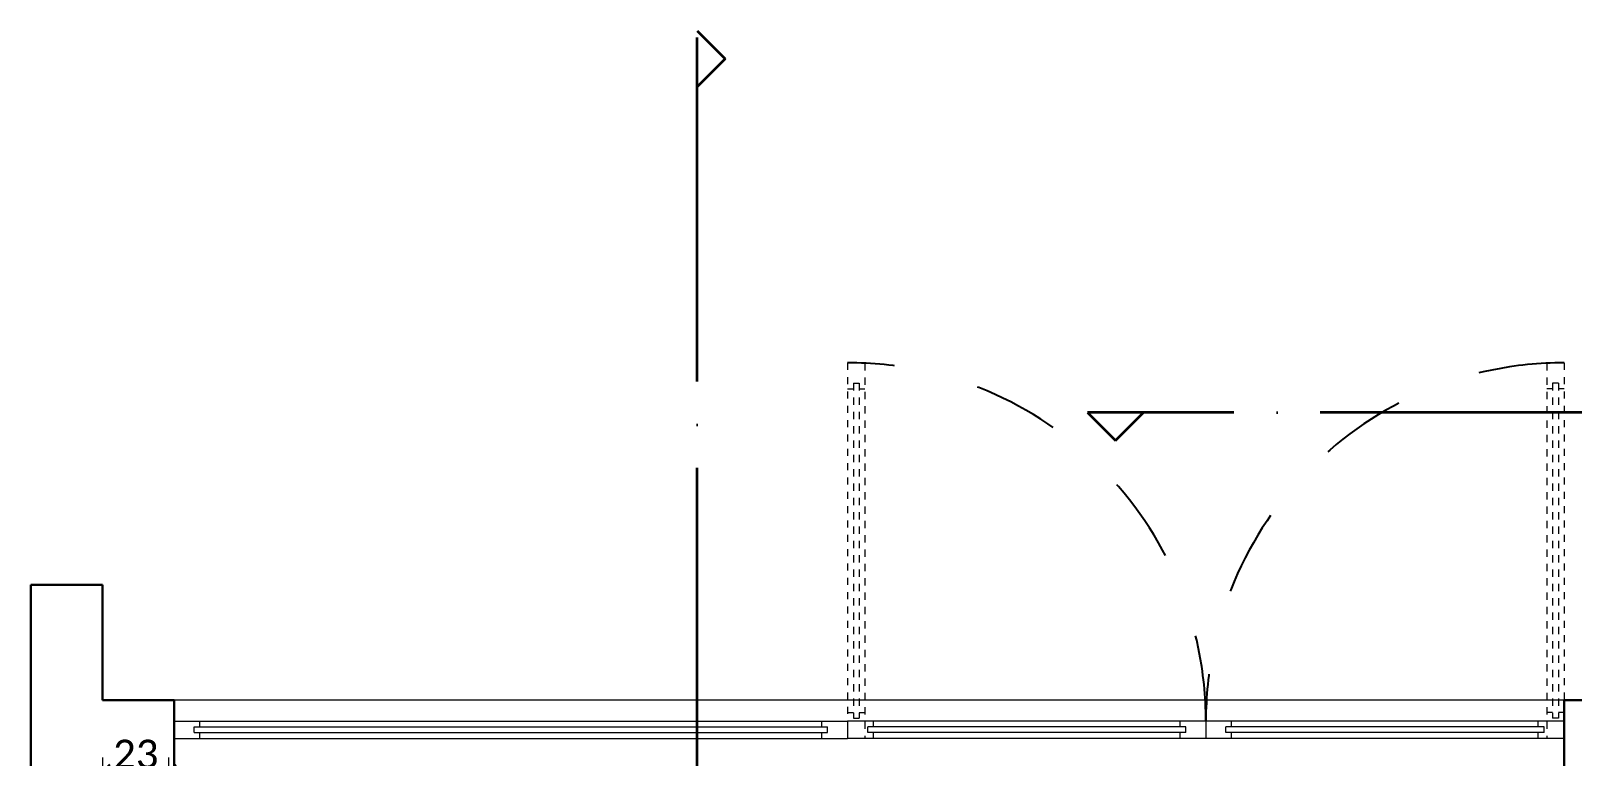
# Model space of a CAD drawing. Header units: centimetres. Extents: x -26724 to 60145, y -23645 to 6771.
# Drawn here: x -7295 to -6757, y 2279 to 2532 of the extents above; entities that cross this region are included whole.
import ezdxf

# ---------------------------------------------------------------- set-up
doc = ezdxf.new("R2010")
doc.units = ezdxf.units.CM
doc.linetypes.add('ACAD_ISO04W100', pattern=[30, 24, -3, 0, -3])
doc.linetypes.add('DALEKOVOD_VN', pattern=[5, 2.5, -2.5])
doc.layers.add('4.KOTE', color=88, linetype='Continuous', lineweight=15)
doc.layers.add('IZGLED 2', color=253, linetype='Continuous', lineweight=9, true_color=0x828282)
doc.styles.get("Standard").update_dxf_attribs({"font": 'calibri.ttf'})
doc.dimstyles.new('ja 1 50', dxfattribs={"dimtxt": 10, "dimasz": 5, "dimexe": 5, "dimexo": 5, "dimgap": 1, "dimtad": 1, "dimdec": 0, "dimtxsty": 'Standard', "dimblk": 'ARCHTICK', "dimcen": 2.5, "dimclrd": 256, "dimclrt": 7, "dimadec": 0, "dimazin": 0, "dimtfac": 1, "dimtdec": 0, "dimtix": 1, "dimtmove": 1, "dimatfit": 3, "dimldrblk": 'ARCHTICK', "dimfxl": 10, "dimfxlon": 1, "dimlwd": 0, "dimlwe": 9, "dimarcsym": 0})

# ---------------------------------------------------------------- blocks, each defined once
blk = doc.blocks.new('_ArchTick')
at = {"color": 0, "linetype": 'ByBlock', "const_width": 0.15}
blk.add_lwpolyline([(-0.5, -0.5), (0.5, 0.5)], dxfattribs=at)
blk = doc.blocks.new('*D2051')
at = {"layer": '4.KOTE', "color": 0, "lineweight": 9, "transparency": 16777216}
for p, q in [((-7270.01, 2267.66), (-7270.01, 2278.78)), ((-7246.93, 2265.71), (-7246.93, 2278.78))]:
    blk.add_line(p, q, dxfattribs=at)
at = {"layer": '4.KOTE', "lineweight": 0, "transparency": 16777216}
blk.add_line((-7270.01, 2273.78), (-7246.93, 2273.78), dxfattribs=at)
at = {"layer": 'Defpoints', "color": 0, "transparency": 16777216}
for p in [(-7246.93, 2273.78), (-7270.01, 2263.89, 13.5), (-7246.93, 2260.71)]:
    blk.add_point(p, dxfattribs=at)
at = {"layer": '4.KOTE', "lineweight": 0, "transparency": 16777216, "xscale": 5, "yscale": 5, "zscale": 5, "rotation": 180}
blk.add_blockref('_ArchTick', (-7270.01, 2273.78), dxfattribs=at)
at = {"layer": '4.KOTE', "lineweight": 0, "transparency": 16777216, "xscale": 5, "yscale": 5, "zscale": 5}
blk.add_blockref('_ArchTick', (-7246.93, 2273.78), dxfattribs=at)
at = {"layer": '4.KOTE', "color": 7, "transparency": 16777216, "insert": (-7258.47, 2279.9), "char_height": 10, "attachment_point": 5}
blk.add_mtext('23', dxfattribs=at)

msp = doc.modelspace()

# ---------------------------------------------------------------- linework, layer by layer
at = {"layer": 'IZGLED 2', "color": 5, "linetype": 'ACAD_ISO04W100', "lineweight": 35, "ltscale": 5}
for p, q in [((-7062.64, 458.59), (-7062.64, 2532.2)), ((-5074.17, 2399.11), (-6926.45, 2399.11))]:
    msp.add_line(p, q, dxfattribs=at)
at = {"layer": 'IZGLED 2', "color": 5, "lineweight": 35}
for p, q in [((-7062.64, 2532.2), (-7052.87, 2522.43)), ((-7052.87, 2522.43), (-7062.64, 2512.66)), ((-6926.45, 2399.11), (-6916.68, 2389.35)), ((-6916.68, 2389.35), (-6906.92, 2399.11))]:
    msp.add_line(p, q, dxfattribs=at)
at = {"layer": 'IZGLED 2', "linetype": 'DALEKOVOD_VN'}
for p, q in [((-7010.1, 2416.42, 13.5), (-7010.1, 2285.42, 13.5)), ((-7004.1, 2416.27, 13.5), (-7004.1, 2285.42, 13.5)), ((-6766.1, 2416.27, 13.5), (-6766.1, 2285.42, 13.5)), ((-6760.1, 2416.42, 13.5), (-6760.1, 2285.42, 13.5)), ((-7010.1, 2407.27, 13.5), (-7008.1, 2407.27, 13.5)), ((-7008.1, 2409.27, 13.5), (-7008.1, 2292.42, 13.5)), ((-7008.1, 2409.27, 13.5), (-7006.1, 2409.27, 13.5)), ((-7006.1, 2409.27, 13.5), (-7006.1, 2292.42, 13.5)), ((-7006.1, 2407.27, 13.5), (-7004.1, 2407.27, 13.5)), ((-6764.1, 2407.27, 13.5), (-6766.1, 2407.27, 13.5)), ((-6764.1, 2409.27, 13.5), (-6764.1, 2292.42, 13.5)), ((-6762.1, 2409.27, 13.5), (-6764.1, 2409.27, 13.5)), ((-6762.1, 2409.27, 13.5), (-6762.1, 2292.42, 13.5)), ((-6760.1, 2407.27, 13.5), (-6762.1, 2407.27, 13.5))]:
    msp.add_line(p, q, dxfattribs=at)
at = {"layer": 'IZGLED 2', "lineweight": 30}
for p, q in [((-7270.1, 2338.99, 13.5), (-7295.1, 2338.99, 13.5)), ((-7295.1, 2338.99, 13.5), (-7295.1, 2213.89, 13.5)), ((-7270.1, 2298.78, 13.5), (-7270.1, 2338.99, 13.5)), ((-7245.1, 2298.78, 13.5), (-7270.1, 2298.78, 13.5)), ((-7245.1, 2298.78, 13.5), (-7245.1, 2263.89, 13.5)), ((-6760.1, 2263.89, 13.5), (-6760.1, 2298.78, 13.5)), ((-6760.1, 2298.78, 13.5), (-6760.1, 2263.89, 13.5)), ((-6734.82, 2298.78, 13.5), (-6760.1, 2298.78, 13.5))]:
    msp.add_line(p, q, dxfattribs=at)
at = {"layer": 'IZGLED 2', "ltscale": 12}
msp.add_line((-6760.1, 2298.78, 27), (-7245.1, 2298.78, 27), dxfattribs=at)
at = {"layer": 'IZGLED 2'}
for p, q in [((-7245.1, 2291.42, 13.5), (-7010.1, 2291.42, 13.5)), ((-7236.1, 2289.42, 13.5), (-7236.1, 2291.42, 13.5)), ((-7019.1, 2289.42, 13.5), (-7019.1, 2291.42, 13.5)), ((-7010.1, 2294.42, 13.5), (-7008.1, 2294.42, 13.5)), ((-7010.1, 2291.42, 13.5), (-7010.1, 2285.42, 13.5)), ((-6760.1, 2291.42, 13.5), (-7010.1, 2291.42, 13.5)), ((-7008.1, 2292.42, 13.5), (-7006.1, 2292.42, 13.5)), ((-7008.1, 2292.42, 13.5), (-7006.1, 2292.42, 13.5)), ((-7006.1, 2294.42, 13.5), (-7004.1, 2294.42, 13.5)), ((-7001.1, 2289.42, 13.5), (-7001.1, 2291.42, 13.5)), ((-6894.1, 2289.42, 13.5), (-6894.1, 2291.42, 13.5)), ((-6885.1, 2291.42, 13.5), (-6885.1, 2285.42, 13.5)), ((-6885.1, 2291.42, 13.5), (-6885.1, 2285.42, 13.5)), ((-6876.1, 2289.42, 13.5), (-6876.1, 2291.42, 13.5)), ((-6769.1, 2289.42, 13.5), (-6769.1, 2291.42, 13.5)), ((-6764.1, 2294.42, 13.5), (-6766.1, 2294.42, 13.5)), ((-6762.1, 2292.42, 13.5), (-6764.1, 2292.42, 13.5)), ((-6760.1, 2294.42, 13.5), (-6762.1, 2294.42, 13.5)), ((-7238.1, 2289.42, 13.5), (-7017.1, 2289.42, 13.5)), ((-7238.1, 2287.42, 13.5), (-7238.1, 2289.42, 13.5)), ((-7238.1, 2287.42, 13.5), (-7017.1, 2287.42, 13.5)), ((-7236.1, 2285.42, 13.5), (-7236.1, 2287.42, 13.5)), ((-7019.1, 2285.42, 13.5), (-7019.1, 2287.42, 13.5)), ((-7017.1, 2287.42, 13.5), (-7017.1, 2289.42, 13.5)), ((-6892.1, 2289.42, 13.5), (-7003.1, 2289.42, 13.5)), ((-7003.1, 2287.42, 13.5), (-7003.1, 2289.42, 13.5)), ((-6892.1, 2287.42, 13.5), (-7003.1, 2287.42, 13.5)), ((-7001.1, 2285.42, 13.5), (-7001.1, 2287.42, 13.5)), ((-6894.1, 2285.42, 13.5), (-6894.1, 2287.42, 13.5)), ((-6892.1, 2287.42, 13.5), (-6892.1, 2289.42, 13.5)), ((-6767.1, 2289.42, 13.5), (-6878.1, 2289.42, 13.5)), ((-6878.1, 2287.42, 13.5), (-6878.1, 2289.42, 13.5)), ((-6767.1, 2287.42, 13.5), (-6878.1, 2287.42, 13.5)), ((-6876.1, 2285.42, 13.5), (-6876.1, 2287.42, 13.5)), ((-6769.1, 2285.42, 13.5), (-6769.1, 2287.42, 13.5)), ((-6767.1, 2287.42, 13.5), (-6767.1, 2289.42, 13.5)), ((-7245.1, 2285.42, 13.5), (-7010.1, 2285.42, 13.5)), ((-6760.1, 2285.42, 13.5), (-7010.1, 2285.42, 13.5))]:
    msp.add_line(p, q, dxfattribs=at)
at = {"layer": 'IZGLED 2', "linetype": 'DALEKOVOD_VN', "lineweight": 25, "ltscale": 12}
for centre, start, end in [((-7010.1, 2291.42, 13.5), 0, 90), ((-6760.1, 2291.42, 13.5), 90, 180)]:
    msp.add_arc(centre, 125, start, end, dxfattribs=at)

# ---------------------------------------------------------------- dimensions: what is measured, and where the dimension line sits
at = {"layer": '4.KOTE'}
dim = msp.add_linear_dim(base=(-7246.93, 2273.78), p1=(-7270.01, 2263.89, 13.5), p2=(-7246.93, 2260.71), dimstyle='ja 1 50', dxfattribs=at)
dim.commit()
dim.dimension.update_dxf_attribs({"geometry": '*D2051', "text_midpoint": (-7258.47, 2279.9)})

doc.saveas('drawing.dxf')
